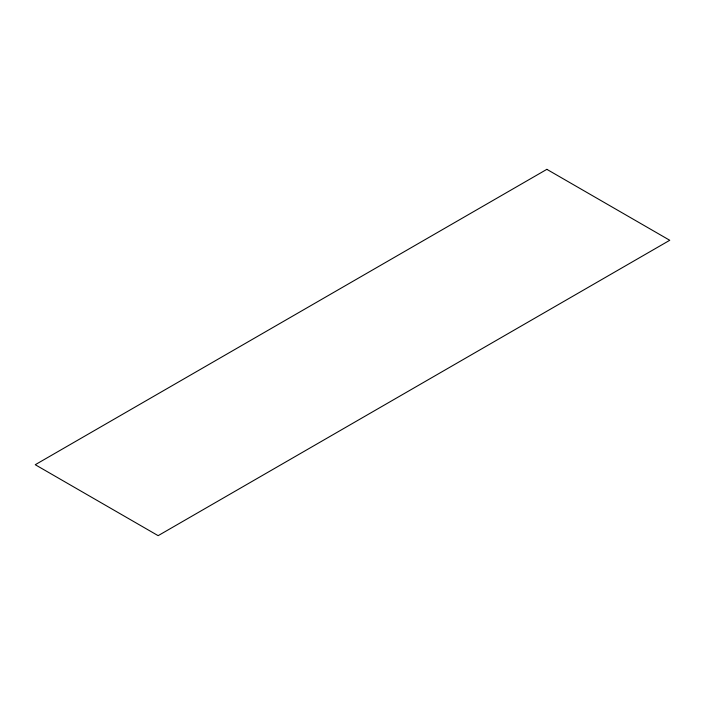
<?xml version="1.0" encoding="UTF-8"?>
<svg xmlns="http://www.w3.org/2000/svg" width="705" height="705" viewBox="0 0 705 705"><rect width="100%" height="100%" fill="white"/><g stroke="black" fill="none" stroke-linecap="round" stroke-linejoin="round"><path stroke-width="1.06" d="M546.86 169.341L35.25 464.718L158.14 535.659L669.75 240.282L546.86 169.341"/></g></svg>
